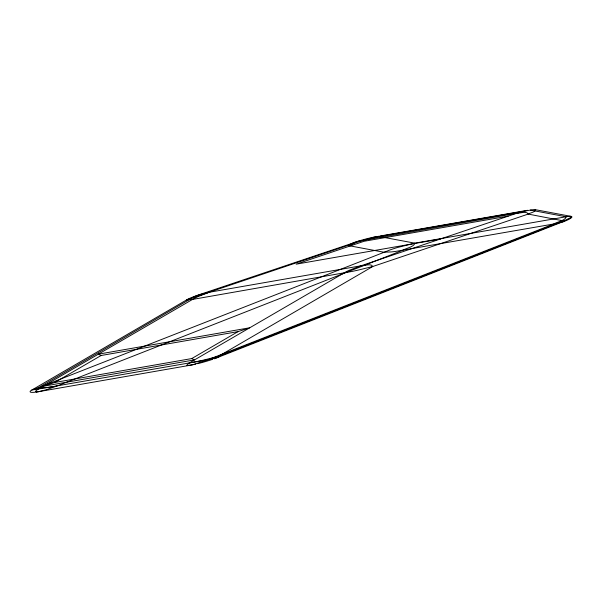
<?xml version="1.0" encoding="UTF-8"?>
<svg xmlns="http://www.w3.org/2000/svg" width="602" height="602" viewBox="0 0 602 602"><rect width="100%" height="100%" fill="white"/><g stroke="black" fill="none" stroke-linecap="round" stroke-linejoin="round"><path stroke-width="0.9" d="M570.944 217.405L565.647 220.061A25.57 3.251 -16 0 1 563.908 220.761L218.263 356.452L203.649 360.056A74.054 9.406 -16 0 1 197.411 361.418L189.148 363.021L186.733 365.241L188.546 365.482L193.024 364.639L207.163 360.056L553.795 223.982C556.985 221.98 565.955 220.317 566.143 216.765L530.445 210.09L379.102 236.481L361.757 240.838A30.77 3.913 -16 0 0 355.18 242.937L186.951 299.713L31.921 389.991L56.678 386.123M186.628 299.871L192.309 299.465L351.914 271.464A74.054 9.406 -16 0 0 358.145 270.11L372.758 266.505L528.21 214.086C529.926 212.927 536.156 211.829 535.298 209.677L570.508 216.261M54.827 382.451L191.76 358.566L194.536 359.883L43.193 386.281L54.827 382.451L101.113 355.496L238.046 331.619L249.672 327.789L98.329 354.179L37.414 389.652L35.405 391.292L36.391 391.917M98.705 353.961L194.378 298.351A40.056 5.087 -16 0 1 199.179 296.139L208.495 292.564M191.76 358.566L238.046 331.619M189.148 363.021L345.872 271.886A40.123 5.102 -16 0 1 349.89 270.02L360.899 265.813L516.35 213.394L527.6 210.286L380.268 235.984M190.051 365.279L37.181 391.917A23.29 2.957 -16 0 1 32.124 389.818L38.092 387.869L45.353 387.635A75.905 9.647 -16 0 0 49.703 387.139L208.149 359.672L217.179 357.656L564.533 221.1L528.21 214.086C526.931 210.625 519.564 213.439 516.35 213.394L358.589 241.169L198.615 294.92A23.29 2.957 -16 0 0 187.214 299.54M197.569 295.289L194.002 296.854L38.092 387.869L390.879 249.612A30.77 3.913 -16 0 1 397.455 247.512L414.801 243.155L566.143 216.765M353.705 242.629L348.039 245.503L383.737 252.185L390.999 251.945A75.905 9.647 -16 0 0 395.348 251.448L553.795 223.982L563.126 221.867M348.347 245.405L353.946 243.517M362.404 240.665L371.916 237.677L379.32 236.15M198.615 294.92L208.856 292.331L360.899 265.813C364.112 265.858 371.479 263.044 372.758 266.505L218.263 356.452L218.857 356.851L217.916 357.392A23.29 2.957 -16 0 1 213.996 358.852M508.178 216.148L364.037 241.289L296.184 264.165L440.318 239.032M98.329 354.179L101.113 355.496M530.422 210.098A14.471 1.836 -16 0 1 535.359 209.654M354.066 242.501A23.29 2.957 -16 0 1 369.688 238.046M370.727 237.805A23.29 2.957 -16 0 1 376.25 236.684A8.962 1.136 -16 0 1 379.064 236.496L414.801 243.155C414.605 246.715 405.643 248.378 402.452 250.379L56.806 386.063L46.452 389.69L38.709 391.669A8.39 1.069 -16 0 1 36.406 391.91M212.596 359.334A23.29 2.957 -16 0 1 197.554 363.691M195.808 364.105A23.29 2.957 -16 0 1 190.059 365.279M570.997 216.351A23.297 2.957 -16 0 1 571.847 217.187M571.689 217.442A23.297 2.957 -16 0 1 563.562 221.702M566.121 216.773A14.471 1.836 -16 0 1 571.057 216.329"/></g></svg>
